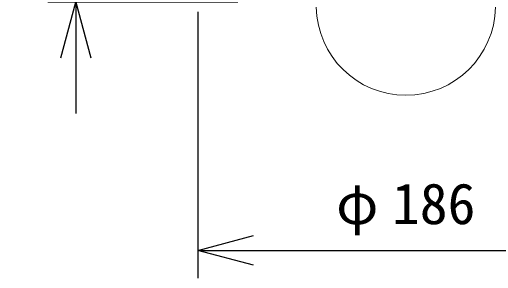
# Model space of a CAD drawing. Units: millimetres, scale not verified. Extents: x -63 to 62, y -56 to 57.
# Drawn here: x -18.92 to 2.96, y 9.88 to 21.91 of the extents above; entities that cross this region are included whole.
import ezdxf
from ezdxf.enums import TextEntityAlignment as Align

# ---------------------------------------------------------------- set-up
doc = ezdxf.new("R2010")
doc.units = ezdxf.units.MM
doc.header["$LTSCALE"] = 0.125
doc.layers.add('0-0_0', color=7, linetype='Continuous')
doc.layers.add('0-5_SUNPO', color=7, linetype='Continuous')
doc.layers.add('0-6_GAIKEI', color=1, linetype='Continuous', lineweight=18)
doc.styles.add('ＭＳ ゴシック', font='')
doc.styles.get('ＭＳ ゴシック').set_extended_font_data('MS Gothic')

# ---------------------------------------------------------------- blocks, each defined once
blk = doc.blocks.new('_Open30')
at = {"layer": '0-0_0'}
blk.add_line((0, 0), (-1, 0), dxfattribs=at)
blk.add_lwpolyline([(-1, 0.26795), (0, 0), (-1, -0.26795)], dxfattribs=at)
blk = doc.blocks.new('D3')
at = {"layer": '0-5_SUNPO'}
for p, q in [((54.01, 209.314), (54.01, 197.3766)), ((72.6467, 209.314), (72.6467, 197.3766)), ((56.51, 198.6266), (70.1467, 198.6266))]:
    blk.add_line(p, q, dxfattribs=at)
at = {"layer": '0-5_SUNPO', "xscale": 2.5, "yscale": 2.5, "rotation": 180}
blk.add_blockref('_Open30', (54.01, 198.6266), dxfattribs=at)
at = {"layer": '0-5_SUNPO', "xscale": 2.5, "yscale": 2.5}
blk.add_blockref('_Open30', (72.6467, 198.6266), dxfattribs=at)
at = {"layer": '0-5_SUNPO', "color": 3, "style": 'ＭＳ ゴシック'}
blk.add_text('φ', height=1.833, dxfattribs=at).set_placement((60.2033, 199.2516), align=Align.BOTTOM_LEFT)
at = {"layer": '0-5_SUNPO', "style": 'ＭＳ ゴシック'}
blk.add_text('186', height=1.833, dxfattribs=at).set_placement((62.7033, 199.2516), align=Align.BOTTOM_LEFT)
blk = doc.blocks.new('D4')
at = {"layer": '0-5_SUNPO'}
for p, q in [((48.5402, 213.814), (48.5402, 226.7306)), ((50.3283, 211.314), (47.2902, 211.314)), ((48.5402, 209.7535), (48.5402, 211.314)), ((55.7985, 209.7535), (47.2902, 209.7535)), ((48.5402, 207.2535), (48.5402, 204.7535))]:
    blk.add_line(p, q, dxfattribs=at)
at = {"layer": '0-5_SUNPO', "xscale": 2.5, "yscale": 2.5}
for p, rotation in [((48.5402, 211.314), 270), ((48.5402, 209.7535), 90)]:
    blk.add_blockref('_Open30', p, dxfattribs=dict(at, rotation=rotation))
at = {"layer": '0-5_SUNPO', "style": 'ＭＳ ゴシック'}
blk.add_text('15.7', height=1.833, rotation=90, dxfattribs=at).set_placement((47.9152, 219.0223), align=Align.BOTTOM_LEFT)

msp = doc.modelspace()

# ---------------------------------------------------------------- linework, layer by layer
at = {"layer": '0-6_GAIKEI', "color": 7}
msp.add_arc((-1.1722, 22.0961), 4.0141, 181.00382, 358.99645, dxfattribs=at)

# ---------------------------------------------------------------- block references
at = {"layer": '0-5_SUNPO'}
for name in ['D4', 'D3']:
    msp.add_blockref(name, (-64.5005, -187.4969), dxfattribs=at)

doc.saveas('drawing.dxf')
